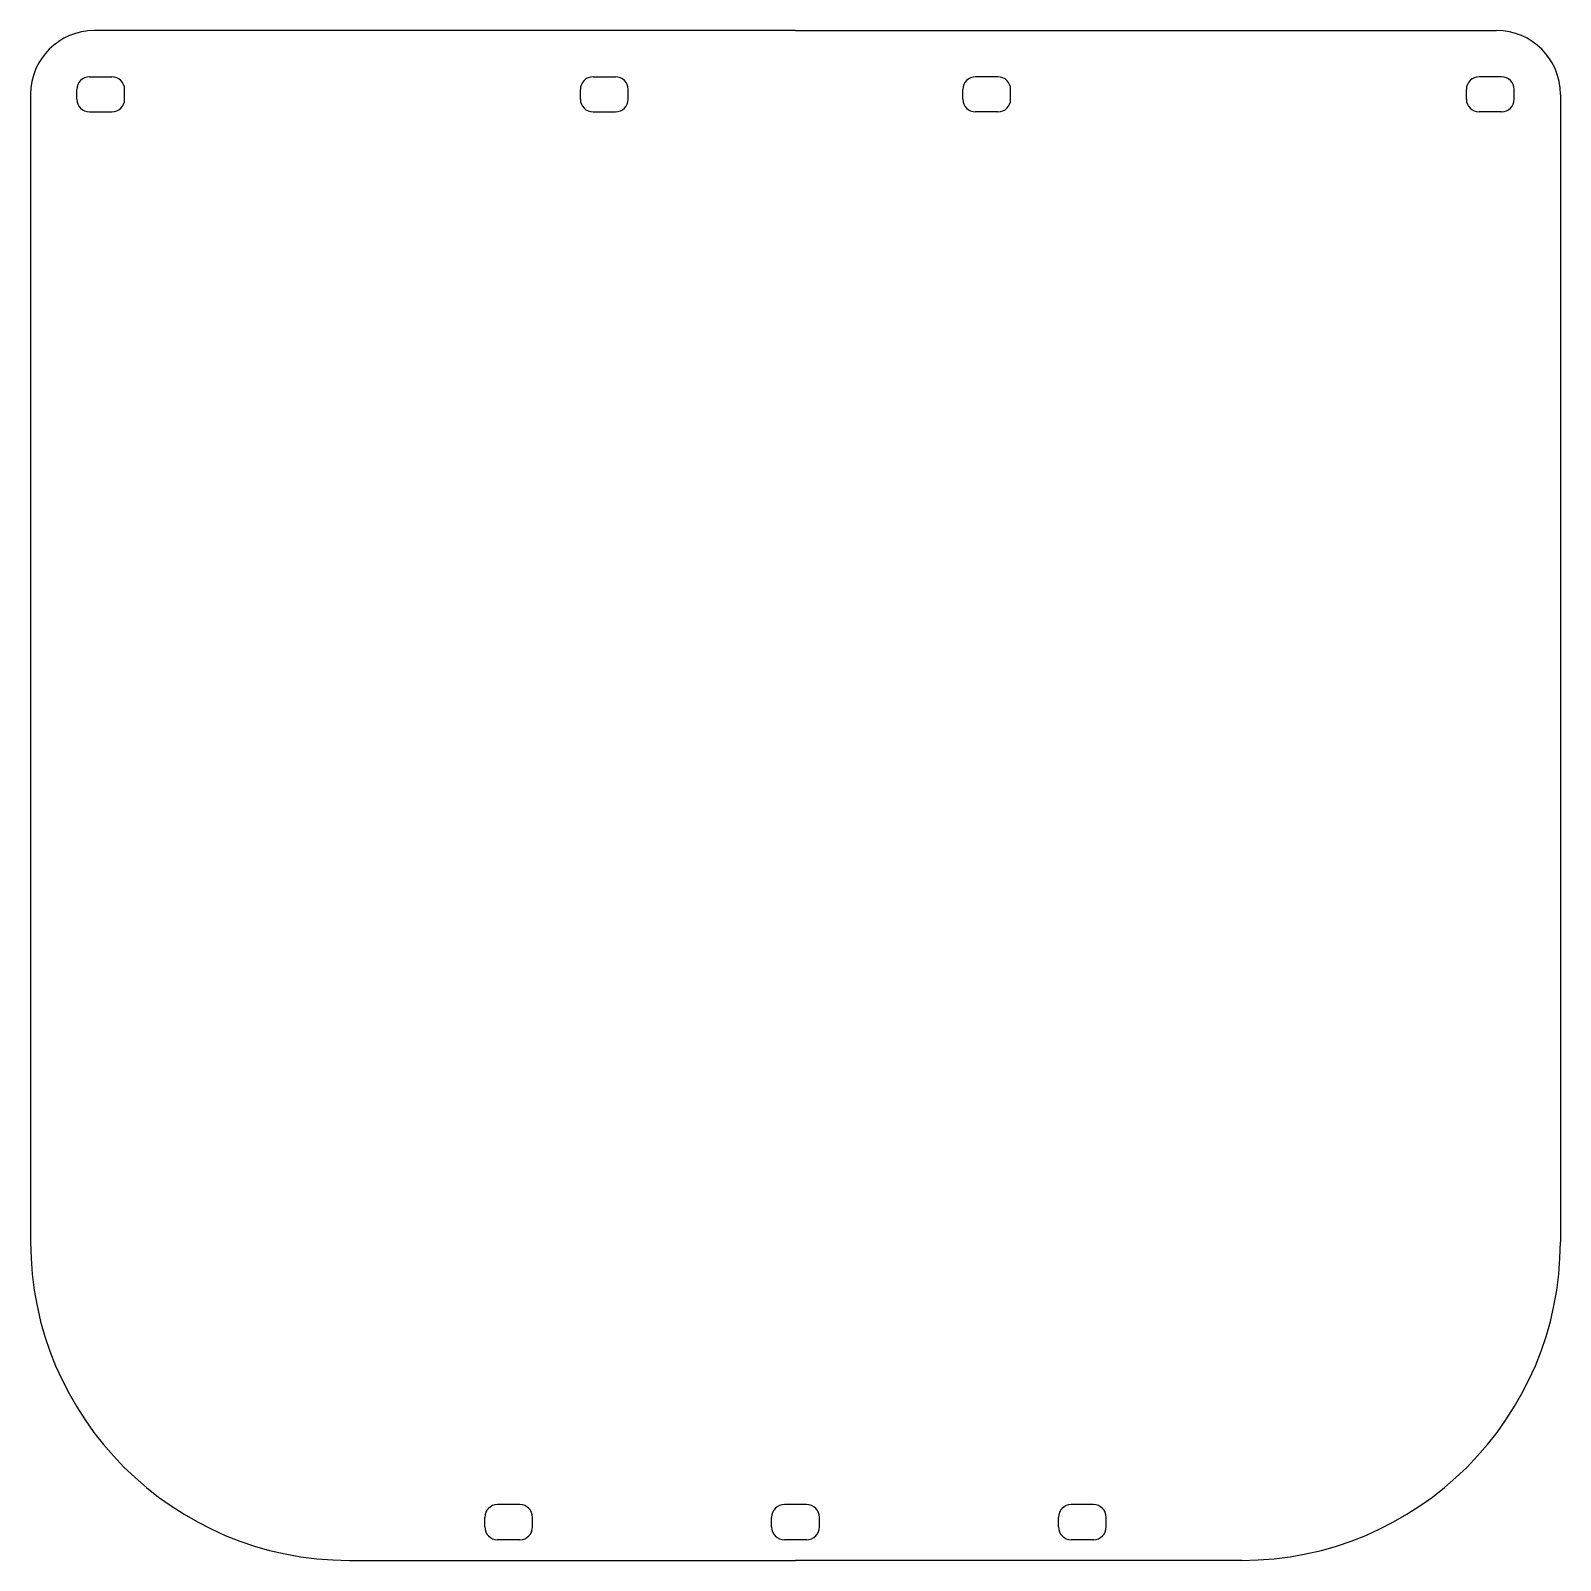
# Model space of a CAD drawing. Extents: x -120 to 120, y -157 to 83.
import ezdxf

# ---------------------------------------------------------------- set-up
doc = ezdxf.new("R2010")
doc.units = 0
doc.header["$MEASUREMENT"] = 0
doc.layers.add('MODELSKETCH_VISIBLE', color=7, linetype='CONTINUOUS')

msp = doc.modelspace()

# ---------------------------------------------------------------- linework, layer by layer
at = {"layer": 'MODELSKETCH_VISIBLE'}
for p, q in [((0, 83.43), (-110, 83.43)), ((0, 83.43), (110, 83.43)), ((-110.75, 76.18), (-107.25, 76.18)), ((-31.75, 76.18), (-28.25, 76.18)), ((31.75, 76.18), (28.25, 76.18)), ((110.75, 76.18), (107.25, 76.18)), ((-120, 73.43), (-120, -106.57)), ((-112.75, 72.68), (-112.75, 74.18)), ((-105.25, 72.68), (-105.25, 74.18)), ((-33.75, 72.68), (-33.75, 74.18)), ((-26.25, 72.68), (-26.25, 74.18)), ((26.25, 72.68), (26.25, 74.18)), ((33.75, 72.68), (33.75, 74.18)), ((105.25, 72.68), (105.25, 74.18)), ((112.75, 72.68), (112.75, 74.18)), ((120, 73.43), (120, -106.57)), ((-110.75, 70.68), (-107.25, 70.68)), ((-31.75, 70.68), (-28.25, 70.68)), ((31.75, 70.68), (28.25, 70.68)), ((110.75, 70.68), (107.25, 70.68)), ((-43.25, -147.82), (-46.75, -147.82)), ((1.75, -147.82), (-1.75, -147.82)), ((46.75, -147.82), (43.25, -147.82)), ((-48.75, -151.32), (-48.75, -149.82)), ((-41.25, -151.32), (-41.25, -149.82)), ((-3.75, -151.32), (-3.75, -149.82)), ((3.75, -151.32), (3.75, -149.82)), ((41.25, -151.32), (41.25, -149.82)), ((48.75, -151.32), (48.75, -149.82)), ((-43.25, -153.32), (-46.75, -153.32)), ((1.75, -153.32), (-1.75, -153.32)), ((46.75, -153.32), (43.25, -153.32)), ((-70, -156.57), (0, -156.57)), ((70, -156.57), (0, -156.57))]:
    msp.add_line(p, q, dxfattribs=at)
for centre, radius, start, end in [((-110, 73.43), 10, 90, 180), ((110, 73.43), 10, 0, 90), ((-110.75, 74.18), 2, 90, 180), ((-107.25, 74.18), 2, 0, 90), ((-31.75, 74.18), 2, 90, 180), ((-28.25, 74.18), 2, 0, 90), ((28.25, 74.18), 2, 90, 180), ((31.75, 74.18), 2, 0, 90), ((107.25, 74.18), 2, 90, 180), ((110.75, 74.18), 2, 0, 90), ((-110.75, 72.68), 2, 180, 270), ((-107.25, 72.68), 2, 270, 0), ((-31.75, 72.68), 2, 180, 270), ((-28.25, 72.68), 2, 270, 0), ((28.25, 72.68), 2, 180, 270), ((31.75, 72.68), 2, 270, 0), ((107.25, 72.68), 2, 180, 270), ((110.75, 72.68), 2, 270, 0), ((-70, -106.57), 50, 180, 270), ((70, -106.57), 50, 270, 0), ((-46.75, -149.82), 2, 90, 180), ((-43.25, -149.82), 2, 0, 90), ((-1.75, -149.82), 2, 90, 180), ((1.75, -149.82), 2, 0, 90), ((43.25, -149.82), 2, 90, 180), ((46.75, -149.82), 2, 0, 90), ((-46.75, -151.32), 2, 180, 270), ((-43.25, -151.32), 2, 270, 0), ((-1.75, -151.32), 2, 180, 270), ((1.75, -151.32), 2, 270, 0), ((43.25, -151.32), 2, 180, 270), ((46.75, -151.32), 2, 270, 0)]:
    msp.add_arc(centre, radius, start, end, dxfattribs=at)

doc.saveas('drawing.dxf')
